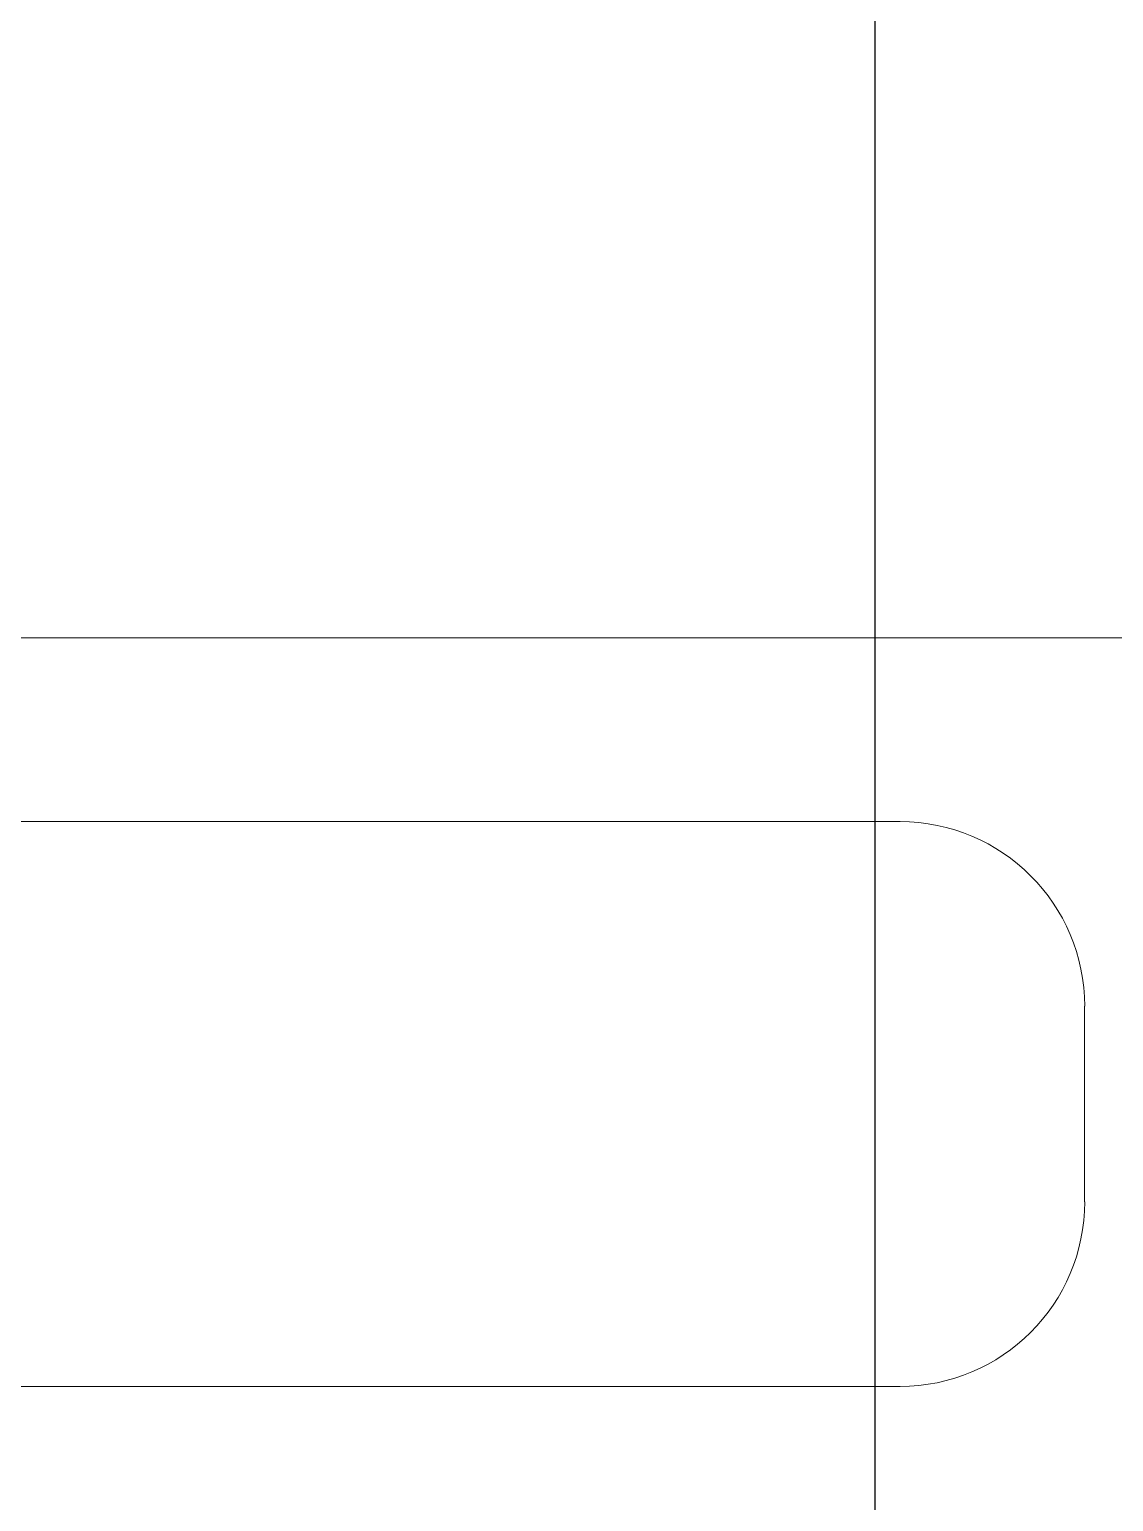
# Model space of a CAD drawing. Header units: inches. Extents: x -246178 to 57169, y -29325 to 19878.
# Drawn here: x 48510.1 to 48625.3, y -10521.8 to -10365.4 of the extents above; entities that cross this region are included whole.
import ezdxf

# ---------------------------------------------------------------- set-up
doc = ezdxf.new("R2010")
doc.units = ezdxf.units.IN
doc.header["$LTSCALE"] = 25
doc.header["$MEASUREMENT"] = 0
doc.linetypes.add('DASHDOT', pattern=[25.4, 12.7, -6.35, 0, -6.35])
doc.layers.get('0').update_dxf_attribs({"color": 8})
doc.layers.add('00-Ground Floor$0$False Ceiling', color=251, linetype='Continuous')
doc.layers.add('00-Ground Floor$0$LOADING', color=253, linetype='Continuous', lineweight=5)
doc.layers.add('E-LITE-CLNG-CNDT', color=6, linetype='DASHDOT', lineweight=35)

# ---------------------------------------------------------------- blocks, each defined once
blk = doc.blocks.new('00-Ground Floor$0$GF21018-P')
at = {"color": 0}
for p, q in [((0.22049, 0.47563), (0.22049, 0.0675)), ((0.24001, 0.32259), (0.24001, 0.14)), ((0.30001, 0.32259), (0.30001, 0.14)), ((0.25963, 0.12039), (0.2804, 0.12039))]:
    blk.add_line(p, q, dxfattribs=at)
for centre, start, end in [((0.25963, 0.14), 180, 270), ((0.2804, 0.14), 270, 0)]:
    blk.add_arc(centre, 0.01962, start, end, dxfattribs=at)
blk = doc.blocks.new('00-Ground Floor$0$A$Ce9e1c4c3')
at = {"layer": '00-Ground Floor$0$False Ceiling', "color": 254, "linetype": 'Continuous'}
blk.add_line((-51400, -12867.43), (-51400, -8847.43), dxfattribs=at)
blk = doc.blocks.new('00-Ground Floor')
at = {"layer": '00-Ground Floor$0$False Ceiling', "color": 254}
blk.add_blockref('00-Ground Floor$0$A$Ce9e1c4c3', (100000, 0), dxfattribs=at)
at = {"layer": '00-Ground Floor$0$LOADING', "extrusion": (7.77426e-06, 2.24021e-05, 1), "xscale": -1000, "yscale": 1000, "zscale": 1000, "rotation": 90.00141075505198}
blk.add_blockref('00-Ground Floor$0$GF21018-P', (48742.63, -10209.57, 0.13), dxfattribs=at)

msp = doc.modelspace()

# ---------------------------------------------------------------- block references
at = {"layer": 'E-LITE-CLNG-CNDT'}
msp.add_blockref('00-Ground Floor', (0, 0), dxfattribs=at)

doc.saveas('drawing.dxf')
